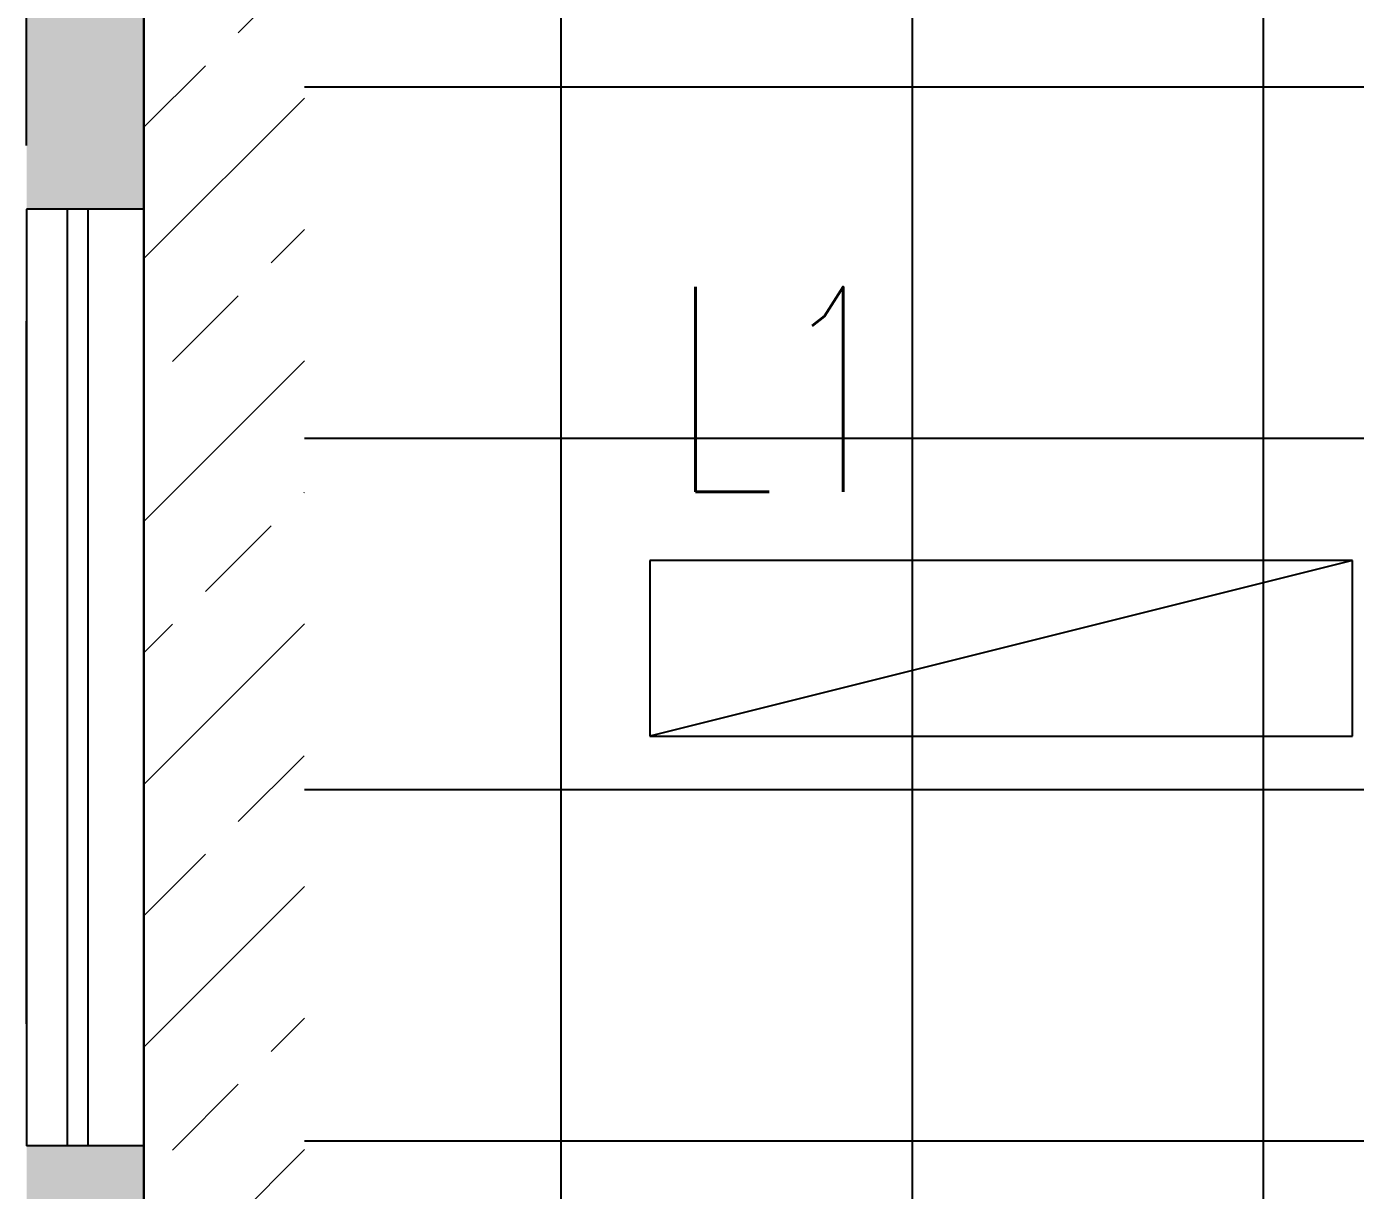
# Model space of a CAD drawing. Header units: millimetres. Extents: x -92759 to 184353, y -15225 to 86714.
# Drawn here: x 52301 to 54571, y 33115 to 35103 of the extents above; entities that cross this region are included whole.
import ezdxf

# ---------------------------------------------------------------- set-up
doc = ezdxf.new("R2010")
doc.units = ezdxf.units.MM
doc.linetypes.add('IDA - Grid Line', pattern=[2100, 1200, -300, 300, -300])
for name, color, linetype in [('0-1', 9, 'Continuous'), ('A-_WALL----_E', 8, 'Continuous'), ('A-_WALL----_H-1', 9, 'Continuous'), ('A-_WIND----_E', 8, 'Continuous'), ('A-PATT-CONC', 8, 'Continuous'), ('E-legend', 1, 'Continuous'), ('E-LIGHT----E', 1, 'Continuous')]:
    doc.layers.add(name, color=color, linetype=linetype)
doc.layers.add('HFI 9MM FPB', color=94, linetype='Continuous', lineweight=5)
doc.layers.add('S-_ANOTGRID_E-1', color=9, linetype='IDA - Grid Line', true_color=0x808080)
doc.styles.add('T3', font='simplex.shx', dxfattribs={"width": 0.7, "height": 300})

# ---------------------------------------------------------------- blocks, each defined once
blk = doc.blocks.new('IDA - Casement w Top Hung - 1 Panel - 1600L X 1800H - B8-AW08-10169765-BLK8_RHH_2ND STOREY PLAN')
at = {"layer": 'A-_WIND----_E'}
for p, q in [((-800, 17.5), (800, 17.5)), ((-800, 17.5), (-800, -17.5)), ((800, 17.5), (800, -17.5)), ((800, -17.5), (-800, -17.5))]:
    blk.add_line(p, q, dxfattribs=at)
blk = doc.blocks.new('A$C3019c3af')
at = {"layer": 'A-_WALL----_H-1'}
h = blk.add_hatch(dxfattribs=at)
h.set_pattern_fill('FP_8', color=256, style=0, pattern_type=2)
h.set_pattern_definition([(0, (-11670.95, 40338.29), (609.6, 152.4), [50.292, -406.908, 50.292, -406.908, -2438.4]), (0, (-11670.95, 40338.29), (609.6, 152.4), [-914.4, 50.292, -864.108, 50.292, -406.908, -1066.8]), (0, (-11670.95, 40338.29), (609.6, 152.4), [-2286, 50.292, -254.508, 50.292, -711.708]), (120, (-11442.35, 40414.49), (-436.78227, 451.7291), [50.292, -406.908, 50.292, -406.908, -2438.4]), (120, (-11442.35, 40414.49), (-436.78227, 451.7291), [-914.4, 50.292, -864.108, 50.292, -406.908, -1066.8]), (120, (-11442.35, 40414.49), (-436.78227, 451.7291), [-2286, 50.292, -254.508, 50.292, -711.708]), (240, (-11366.15, 40719.29), (-172.81773, -604.1291), [50.292, -406.908, 50.292, -406.908, -2438.4]), (240, (-11366.15, 40719.29), (-172.81773, -604.1291), [-914.4, 50.292, -864.108, 50.292, -406.908, -1066.8]), (240, (-11366.15, 40719.29), (-172.81773, -604.1291), [-2286, 50.292, -254.508, 50.292, -711.708])])
h.paths.add_polyline_path([(-30400, -6450), (-30200, -6450), (-30200, -1850), (-30400, -1850), (-30400, -2625)])
h.paths.add_polyline_path([(-30295.2, -250), (-30200, -250), (-30200, 450), (-30400, 450), (-30400, -250), (-30330.2, -250)])
h.paths.add_polyline_path([(-30400, 2050), (-30200, 2050), (-30200, 2750), (-30400, 2750)])
h.paths.add_polyline_path([(-30400, 4350), (-30200, 4350), (-30200, 8050), (-30400, 8050)])
h.paths.add_polyline_path([(-30329.8, 9650), (-30200, 9650), (-30200, 10300), (-30400, 10300), (-30400, 9650)])
at = {"layer": 'A-_WALL----_E'}
for p, q in [((-30200, 4350), (-30200, -6450)), ((-30330.2, 2050), (-30400, 2050)), ((-30400, 2050), (-30400, 450)), ((-30200, 2050), (-30295.2, 2050)), ((-30330.2, 450), (-30400, 450)), ((-30200, 450), (-30295.2, 450))]:
    blk.add_line(p, q, dxfattribs=at)
at = {"layer": 'S-_ANOTGRID_E-1'}
blk.add_line((-30400, -20341.4), (-30400, 52351.8), dxfattribs=at)
at = {"layer": 'A-_WIND----_E', "rotation": 270}
blk.add_blockref('IDA - Casement w Top Hung - 1 Panel - 1600L X 1800H - B8-AW08-10169765-BLK8_RHH_2ND STOREY PLAN', (-30312.7, 1250), dxfattribs=at)
blk = doc.blocks.new('RCP_B8L2')
at = {"layer": 'A-PATT-CONC'}
h = blk.add_hatch(dxfattribs=at)
h.set_pattern_fill('ANSI37', color=256, scale=189, angle=45)
h.set_pattern_definition([(90, (-399843.07, -181027.3), (-600.075, 0), []), (180, (-399843.07, -181027.3), (-6e-14, -600.075), [])])
h.paths.add_polyline_path([(-398043.1, -182227.3), (-396843.1, -182227.3), (-396843.1, -183427.3), (-398043.1, -183427.3)], flags=16)
h.paths.add_polyline_path([(-399843.1, -181027.3), (-390243.1, -181027.3), (-390243.1, -189427.3), (-398043.1, -189427.3), (-398043.1, -193627.3), (-399843.1, -193627.3)])
at = {"layer": 'HFI 9MM FPB'}
h = blk.add_hatch(dxfattribs=at)
h.set_pattern_fill('ANSI33', color=256, scale=50)
h.set_pattern_definition([(45, (-381589.02, -647239), (-224.5064, 224.5064), []), (45, (-381364.5, -647239), (-224.5064, 224.5064), [158.75, -79.375])])
h.paths.add_polyline_path([(-397818.1, -194027.3), (-400118.1, -194027.3), (-400118.1, -180627.3), (-389968.1, -180627.3), (-389968.1, -188227.3), (-389818.1, -188227.3), (-389818.1, -180627.3), (-382818.1, -180627.3), (-382818.1, -190027.3), (-397218.1, -190027.3), (-397218.1, -189577.3), (-397818.1, -189577.3)])
h.paths.add_polyline_path([(-399843.1, -181027.3), (-390243.1, -181027.3), (-390243.1, -189427.3), (-398043.1, -189427.3), (-398043.1, -193627.3), (-399843.1, -193627.3)], flags=16)
h.paths.add_polyline_path([(-389318.1, -181127.3), (-383318.1, -181127.3), (-383318.1, -189527.3), (-389318.1, -189527.3)], flags=16)
blk.add_lwpolyline([(-397818.1, -194027.3), (-400118.1, -194027.3), (-400118.1, -180627.3), (-389968.1, -180627.3), (-389968.1, -188227.3), (-389818.1, -188227.3), (-389818.1, -180627.3), (-382818.1, -180627.3), (-382818.1, -190027.3), (-397218.1, -190027.3), (-397218.1, -189577.3), (-397818.1, -189577.3)], close=True, dxfattribs=at)
blk = doc.blocks.new('L1S')
at = {"layer": 'E-LIGHT----E'}
for p, q in [((-600, 150), (-600, -150)), ((600, 150), (-600, 150)), ((600, 150), (-600, -150)), ((600, -150), (600, 150)), ((-600, -150), (600, -150)), ((600, -150), (600, -150)), ((600, -150), (600, -150))]:
    blk.add_line(p, q, dxfattribs=at)
at = {"layer": 'E-LIGHT----E', "lineweight": 18, "style": 'T3', "width": 0.7}
blk.add_text('L1', height=350, dxfattribs=at).set_placement((-564.1, 267.3))
blk = doc.blocks.new('EL_B8_L2_R4')
at = {"layer": 'E-LIGHT----E', "color": 0}
blk.add_blockref('L1S', (-36335.4, -45300), dxfattribs=at)

msp = doc.modelspace()

# ---------------------------------------------------------------- block references
at = {"layer": '0-1'}
msp.add_blockref('A$C3019c3af', (82701.1, 32741.2), dxfattribs=at)
at = {"layer": 'A-PATT-CONC'}
msp.add_blockref('RCP_B8L2', (452619.1, 220318.5), dxfattribs=at)
at = {"layer": 'E-legend', "color": 7}
msp.add_blockref('EL_B8_L2_R4', (90301.1, 79341.2), dxfattribs=at)

doc.saveas('drawing.dxf')
